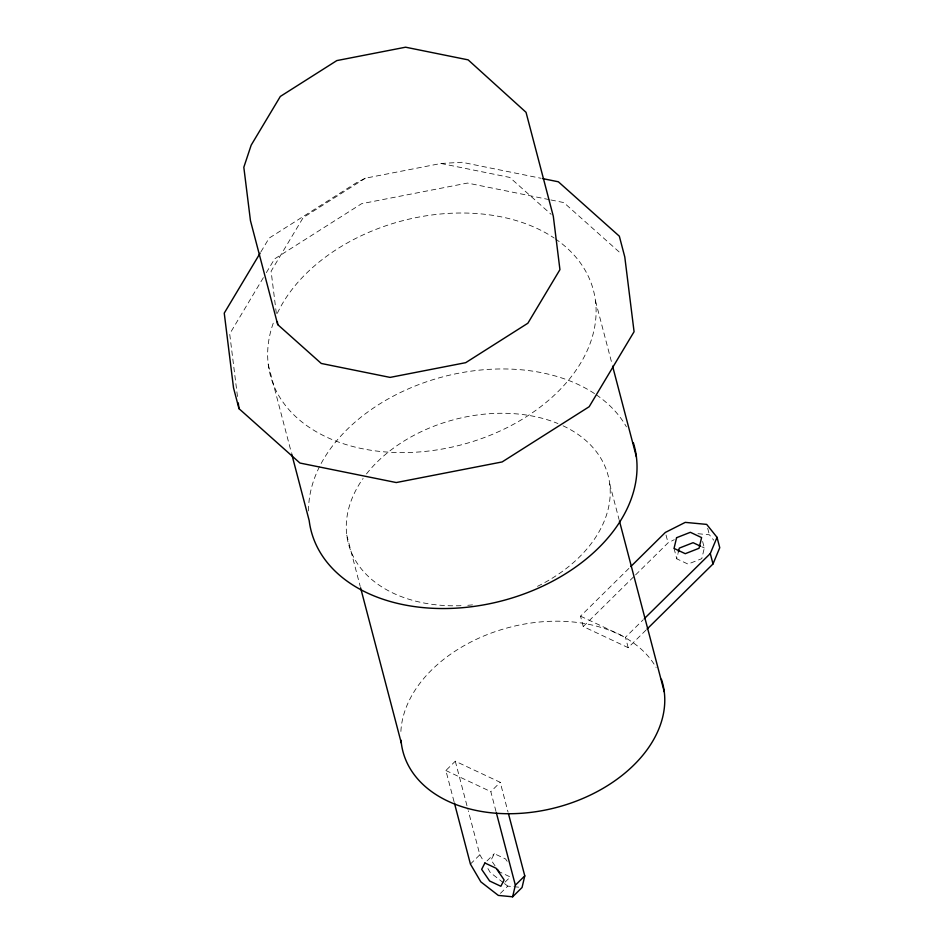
<?xml version="1.0" encoding="UTF-8"?>
<svg xmlns="http://www.w3.org/2000/svg" width="944" height="944" viewBox="0 0 944 944"><rect width="100%" height="100%" fill="white"/><g stroke="black" fill="none" stroke-linecap="round" stroke-linejoin="round"><path stroke-width="0.71" stroke-dasharray="4.72 3.54" d="M702.619 541.478L704.318 547.98L701.781 558.671L687.999 564.087L676.765 558.813L678.028 553.467M507.164 861.294L505.571 858.969L494.337 853.683L491.081 860.055L495.069 865.872M260.91 251.859L269.134 238.112L356.183 182.9L365.34 178.204L440.954 163.477L462.041 162.285L541.113 178.298M263.364 277.654L229.699 333.916L237.546 397.141M266.361 272.651L274.598 258.904L361.635 203.692L467.492 183.065L549.443 199.668M645.991 630.096L628.197 647.678L583.25 626.556L580.525 616.161L629.742 567.58M583.25 626.556L634.569 575.911M635.607 574.872L668.069 542.835L674.287 539.685M454.052 801.704L445.875 770.516L455.291 761.206L500.237 782.328L508.049 812.1M628.197 647.678L625.471 637.283L643.265 619.712M496.013 811.474L490.809 791.627L500.237 782.328M470.419 864.079L479.847 854.768L468.307 810.825M486.998 860.928L494.337 853.683M505.052 882.144L510.291 876.976L499.057 871.69M500.438 893.354L507.766 886.121L519.2 887.218M365.34 178.204L303.166 217.639L271.105 271.235L275.577 307.296M697.97 533.714L709.392 534.788L713.711 540.169M440.954 163.477L509.76 177.413L551.131 214.335M550.883 199.963L563.816 202.582L621.518 254.066M701.829 546.8L704.318 547.98M580.525 616.161L625.471 637.283M445.875 770.516L490.809 791.627M503.4 882.734L490.278 872.563L486.549 866.214M504.485 883.584L507.766 886.121M479.847 854.768L483.564 861.129M707.681 528.286L709.392 534.788M674.04 548.417L676.765 558.813M666.027 535.036L668.069 542.835M595.499 300.947L612.231 364.738M609.718 483.942L619.063 519.542M455.291 761.206L467.941 809.409M346.778 535.142L360.219 586.413M268.273 364.667L291.33 452.565M275.754 308.735L276.474 314.505M555.355 238.844A167.053 115.841 -14.7 0 1 467.079 443.255A167.053 115.841 -14.7 0 1 274.409 320.099M277.335 313.302A167.053 115.841 -14.7 0 1 554.163 238.03M308.558 510.916A167.053 115.841 -14.7 0 1 413.755 386.58A167.053 115.841 -14.7 0 1 595.074 393.967M596.266 394.781A167.053 115.841 -14.7 0 1 626.438 426.865M563.061 425.815A134.237 93.078 -14.7 0 1 536.629 586.755M472.507 604.88A134.237 93.078 -14.7 0 1 466.737 605.375M461.002 605.682A134.237 93.078 -14.7 0 1 363.11 478.443M366.484 473.923A134.237 93.078 -14.7 0 1 557.951 423.561M400.893 731.458A134.237 93.078 -14.7 0 1 511.247 626.887A134.237 93.078 -14.7 0 1 656.139 667.514"/><path stroke-width="1.42" d="M454.43 803.12L470.419 864.079L480.85 881.873L498.338 895.419L512.627 896.8L515.353 885.189L496.391 812.89M508.415 813.516L524.781 875.89L522.056 887.502L512.627 896.8M678.347 552.122L679.302 548.11L693.085 542.694L700.578 546.222M644.315 618.674L710.289 553.562L717.027 537.313L706.667 524.392L685.25 522.374L665.343 532.44L630.793 566.553M647.041 629.07L713.015 563.957L719.753 547.709L717.027 537.313M260.155 253.11L224.247 313.125L233.522 387.854L238.974 408.646L299.944 463.044L396.268 482.549L502.137 461.935L589.174 406.722L634.073 331.71L624.786 256.98L619.335 236.189L558.364 181.791L542.552 178.581M515.353 885.189L524.781 875.89M277.725 324.606L321.279 363.464L390.084 377.399L465.699 362.673L527.873 323.226L559.934 269.642L553.314 216.27L526.032 112.312L468.13 59.861L405.59 47.2L336.843 60.581L280.333 96.441L251.175 145.152L243.823 167.277L250.455 220.648L277.725 324.606L277.371 321.715M497.464 869.365L499.057 871.69M710.289 553.562L713.015 563.957M612.597 366.166L636.409 456.884M619.429 520.958L664.269 691.846M360.596 587.829L401.318 743.058M291.696 453.981L309.184 520.604A167.053 115.841 -14.7 0 0 497.299 602.024A167.053 115.841 -14.7 0 0 633.353 442.783M238.266 402.899L238.974 408.646M661.414 679.267A134.237 93.078 -14.7 0 1 551.402 808.737A134.237 93.078 -14.7 0 1 401.023 740.202M676.577 537.714L674.04 548.417L685.273 553.691L699.044 548.275L701.593 537.584L690.359 532.298L676.577 537.714M484.909 862.993L481.652 869.353L489.629 881L500.863 886.274L504.12 879.914L496.143 868.268L484.909 862.993"/></g></svg>
